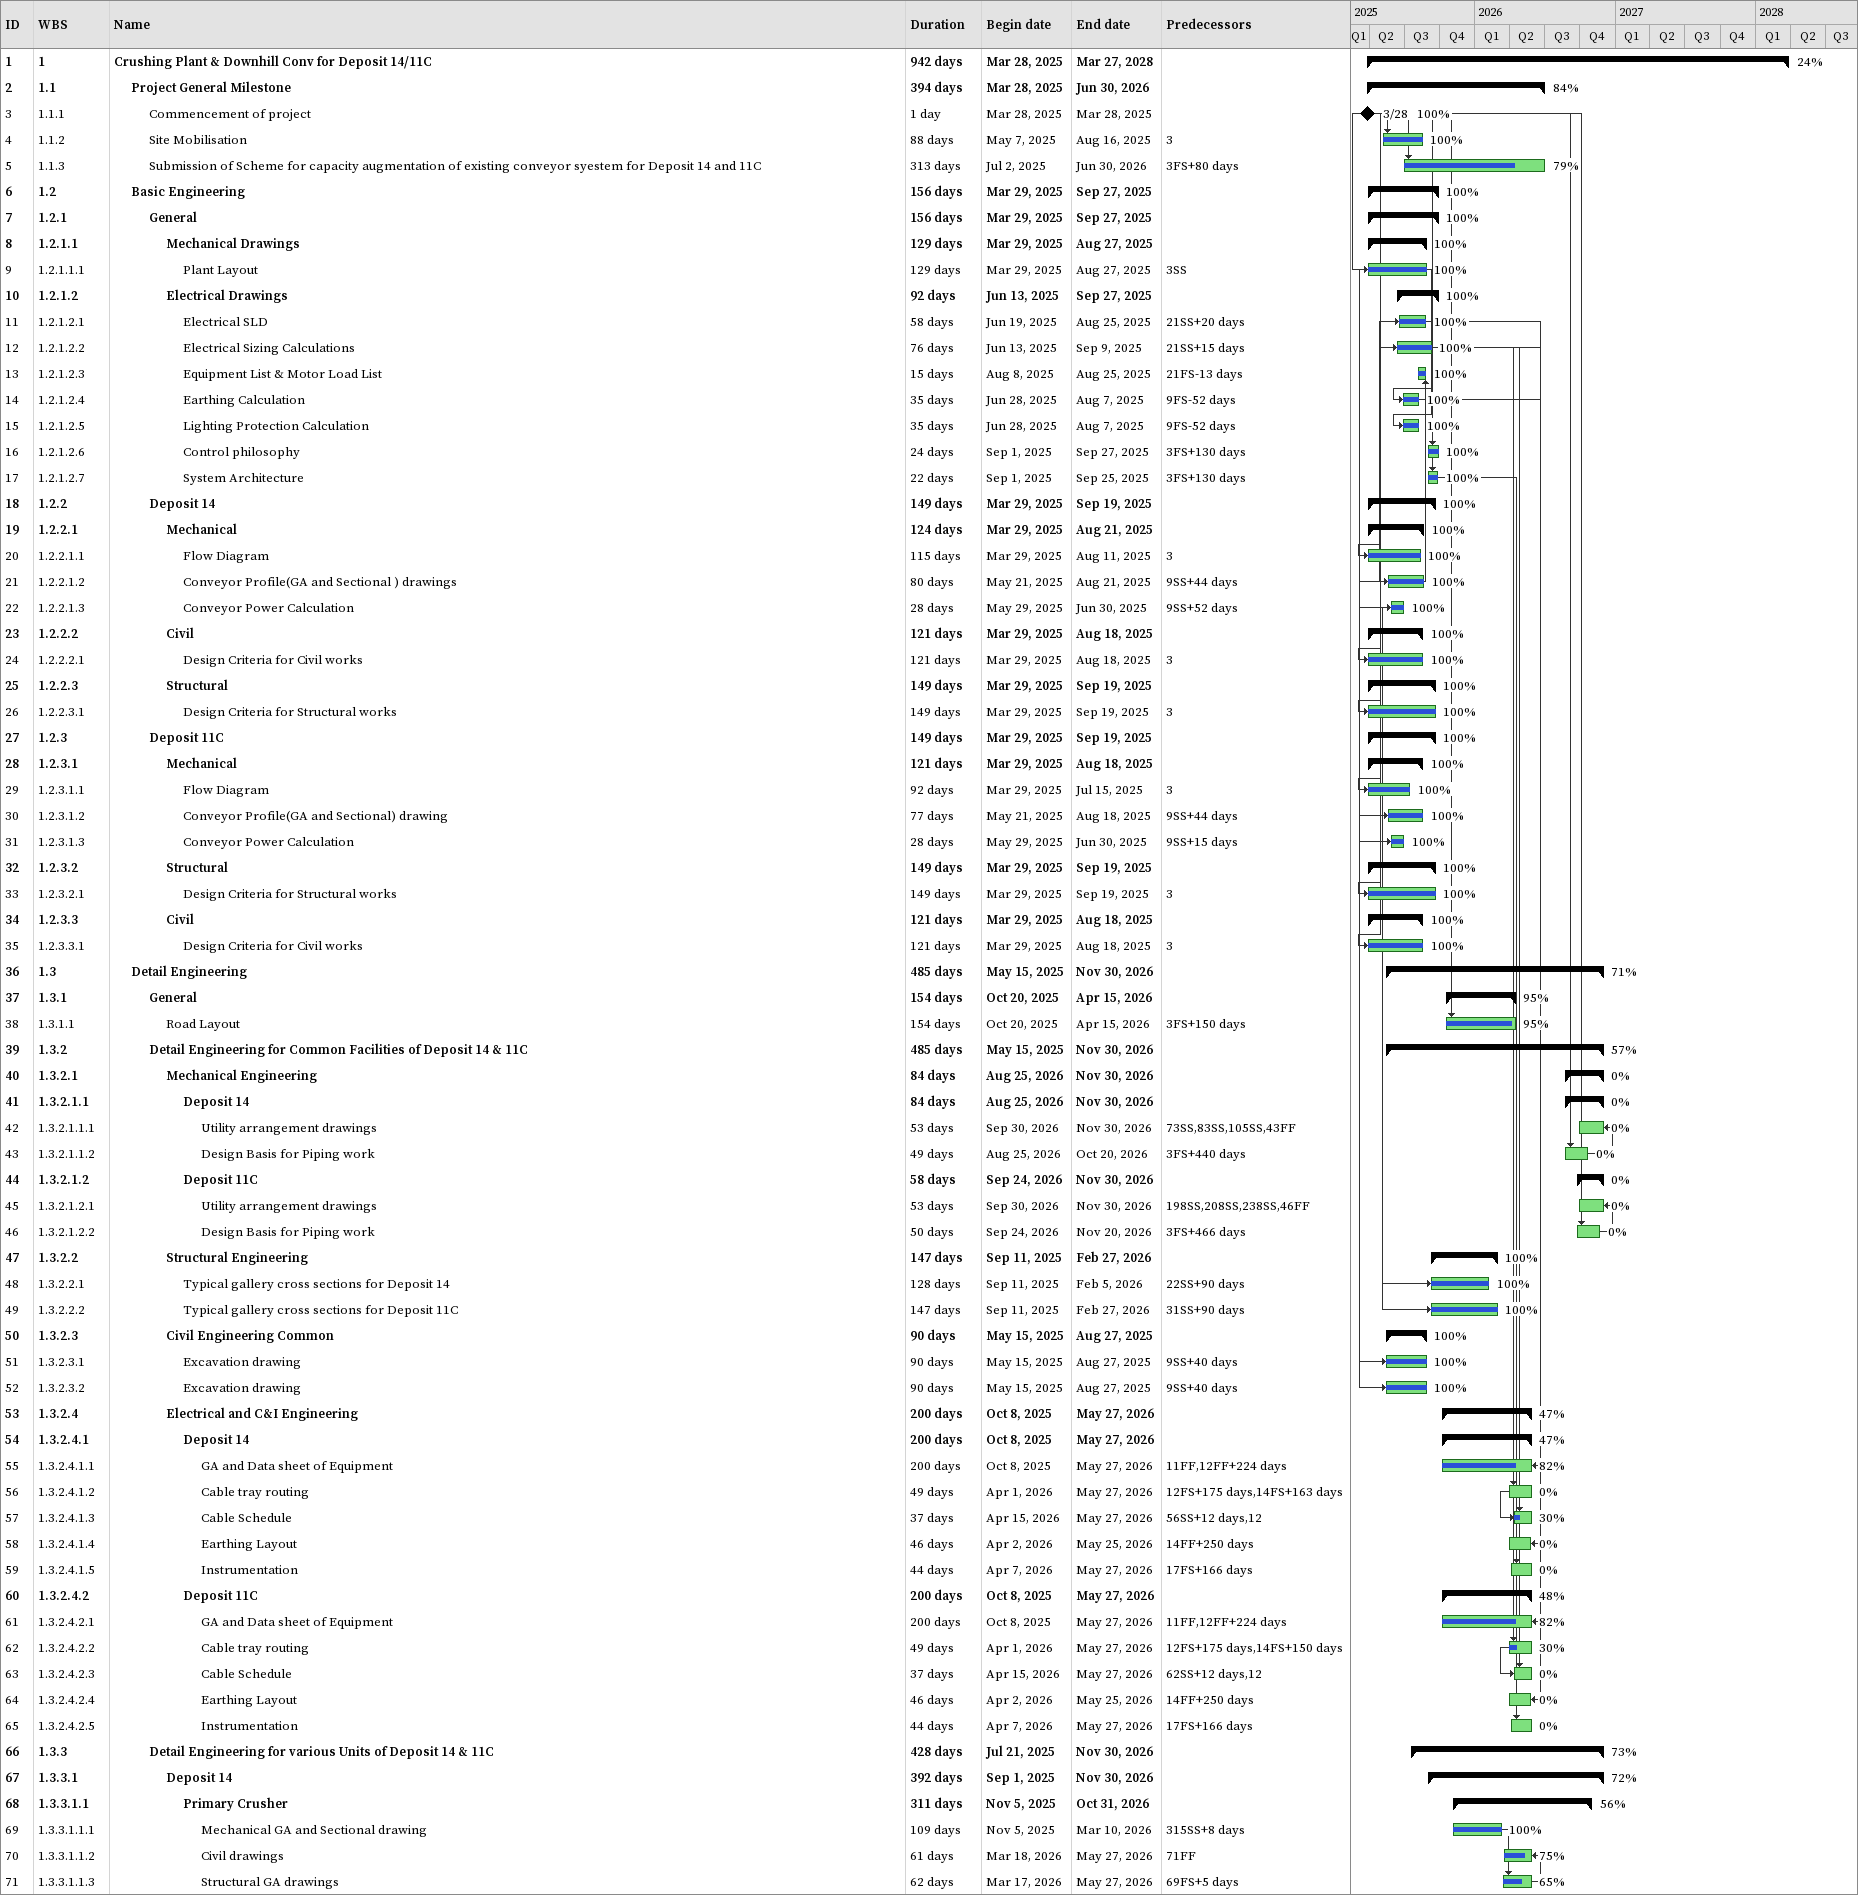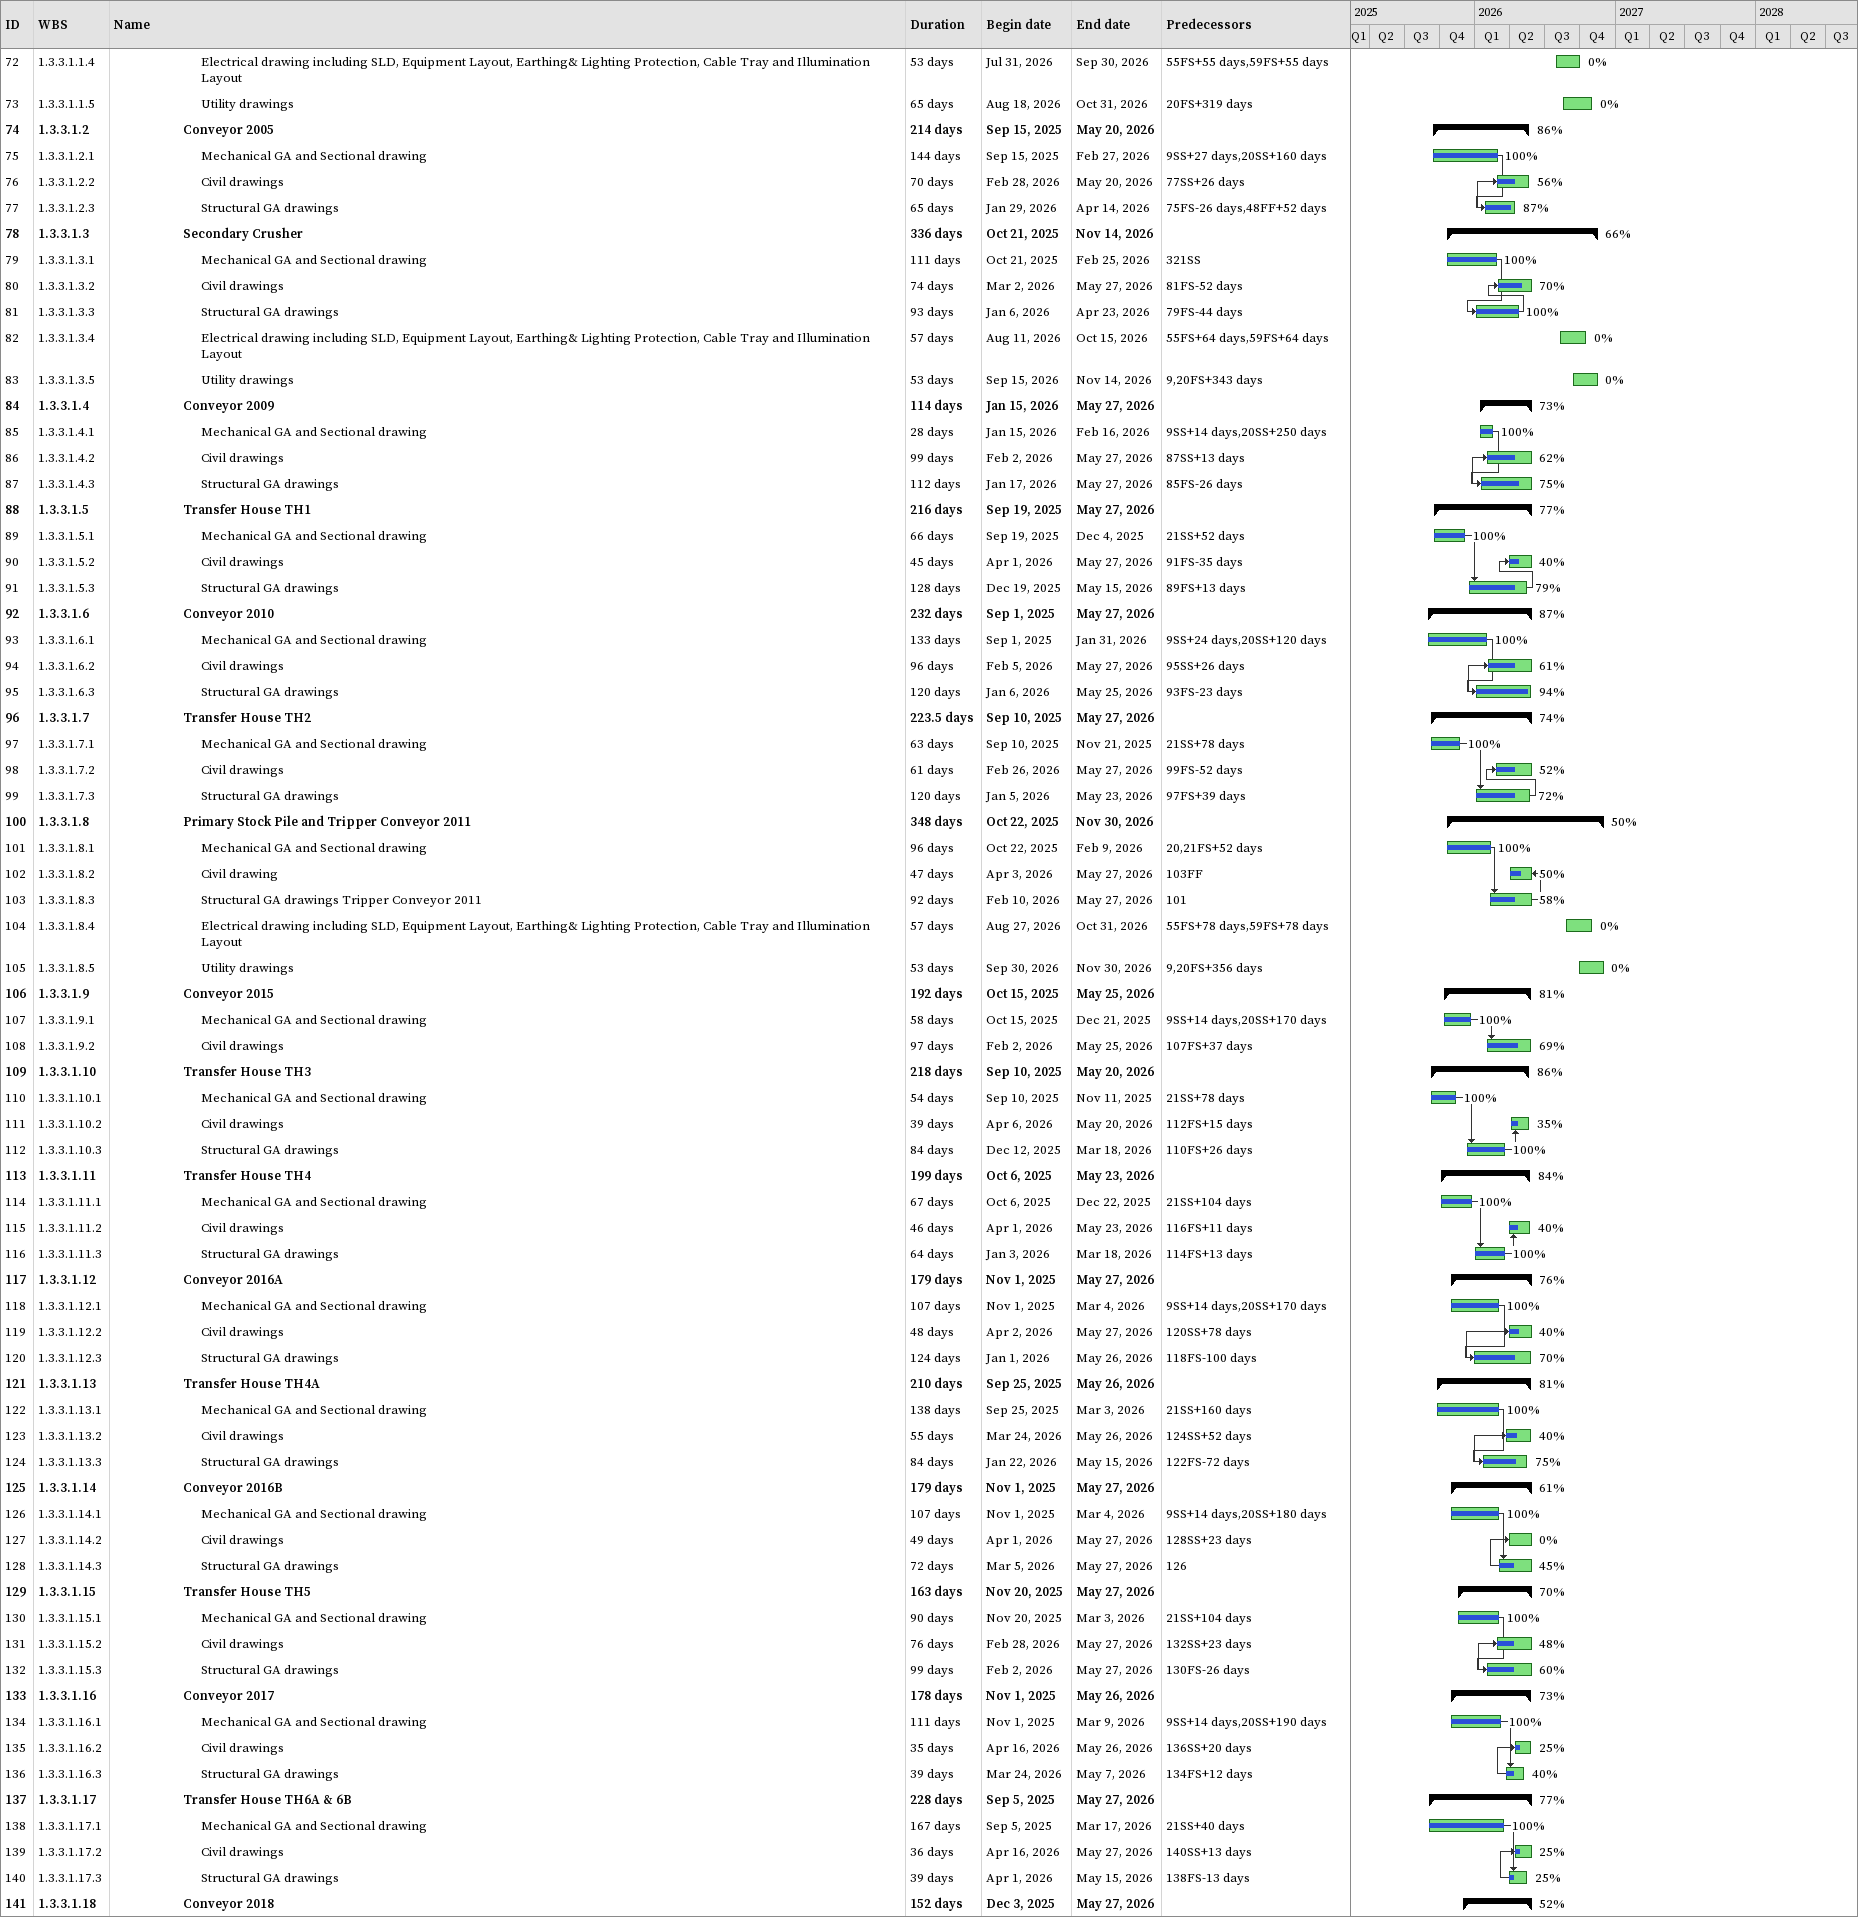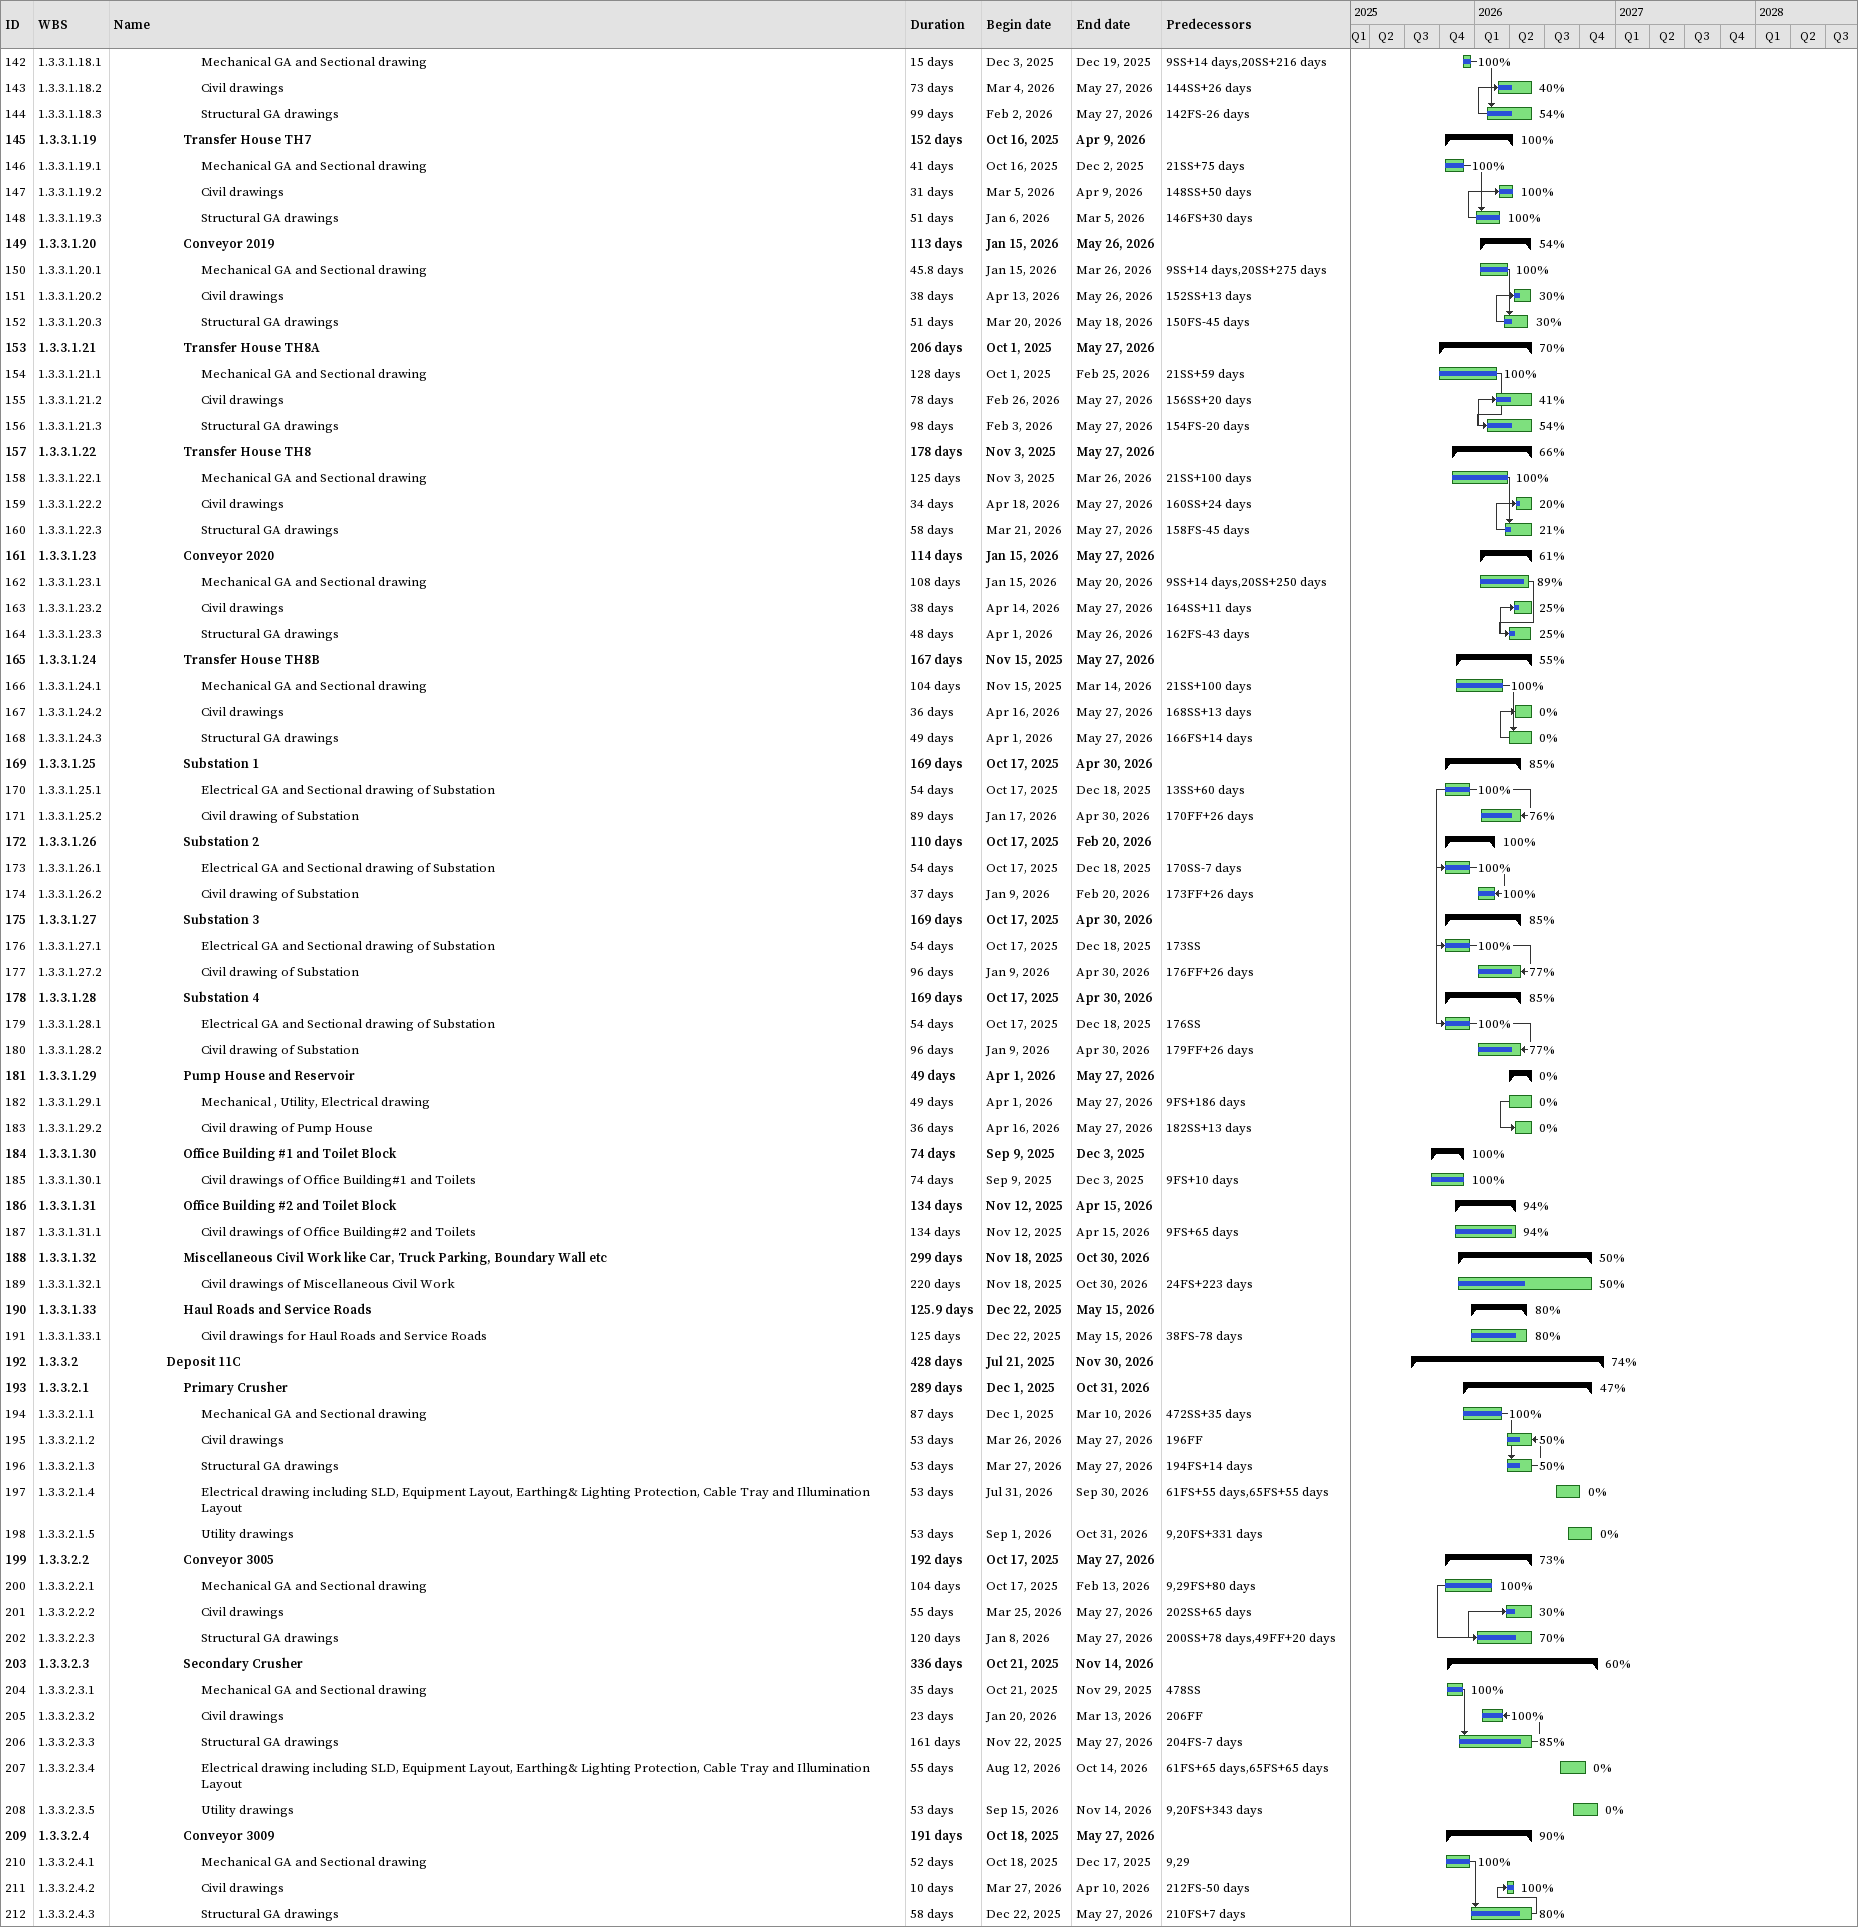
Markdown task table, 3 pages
| ID | WBS | Task | Duration | Start | Finish | Predecessors | % complete |
|---|---|---|---|---|---|---|---|
| 1 | 1 | **Crushing Plant & Downhill Conv for Deposit 14/11C** | 942d | 2025-03-28 | 2028-03-27 |  | 24 |
| 2 | 1.1 | **Project General Milestone** | 394d | 2025-03-28 | 2026-06-30 |  | 84 |
| 3 | 1.1.1 | Commencement of project | 1d | 2025-03-28 | 2025-03-28 |  | 100 |
| 4 | 1.1.2 | Site Mobilisation | 88d | 2025-05-07 | 2025-08-16 | 3 | 100 |
| 5 | 1.1.3 | Submission of Scheme for capacity augmentation of existing conveyor syestem for Deposit 14 and 11C | 313d | 2025-07-02 | 2026-06-30 | 3FS+80d | 79 |
| 6 | 1.2 | **Basic Engineering** | 156d | 2025-03-29 | 2025-09-27 |  | 100 |
| 7 | 1.2.1 | **General** | 156d | 2025-03-29 | 2025-09-27 |  | 100 |
| 8 | 1.2.1.1 | **Mechanical Drawings** | 129d | 2025-03-29 | 2025-08-27 |  | 100 |
| 9 | 1.2.1.1.1 | Plant Layout | 129d | 2025-03-29 | 2025-08-27 | 3SS | 100 |
| 10 | 1.2.1.2 | **Electrical Drawings** | 92d | 2025-06-13 | 2025-09-27 |  | 100 |
| 11 | 1.2.1.2.1 | Electrical SLD | 58d | 2025-06-19 | 2025-08-25 | 21SS+20d | 100 |
| 12 | 1.2.1.2.2 | Electrical Sizing Calculations | 76d | 2025-06-13 | 2025-09-09 | 21SS+15d | 100 |
| 13 | 1.2.1.2.3 | Equipment List & Motor Load List | 15d | 2025-08-08 | 2025-08-25 | 21FS-13d | 100 |
| 14 | 1.2.1.2.4 | Earthing Calculation | 35d | 2025-06-28 | 2025-08-07 | 9FS-52d | 100 |
| 15 | 1.2.1.2.5 | Lighting Protection Calculation | 35d | 2025-06-28 | 2025-08-07 | 9FS-52d | 100 |
| 16 | 1.2.1.2.6 | Control philosophy | 24d | 2025-09-01 | 2025-09-27 | 3FS+130d | 100 |
| 17 | 1.2.1.2.7 | System Architecture | 22d | 2025-09-01 | 2025-09-25 | 3FS+130d | 100 |
| 18 | 1.2.2 | **Deposit 14** | 149d | 2025-03-29 | 2025-09-19 |  | 100 |
| 19 | 1.2.2.1 | **Mechanical** | 124d | 2025-03-29 | 2025-08-21 |  | 100 |
| 20 | 1.2.2.1.1 | Flow Diagram | 115d | 2025-03-29 | 2025-08-11 | 3 | 100 |
| 21 | 1.2.2.1.2 | Conveyor Profile(GA and Sectional ) drawings | 80d | 2025-05-21 | 2025-08-21 | 9SS+44d | 100 |
| 22 | 1.2.2.1.3 | Conveyor Power Calculation | 28d | 2025-05-29 | 2025-06-30 | 9SS+52d | 100 |
| 23 | 1.2.2.2 | **Civil** | 121d | 2025-03-29 | 2025-08-18 |  | 100 |
| 24 | 1.2.2.2.1 | Design Criteria for Civil works | 121d | 2025-03-29 | 2025-08-18 | 3 | 100 |
| 25 | 1.2.2.3 | **Structural** | 149d | 2025-03-29 | 2025-09-19 |  | 100 |
| 26 | 1.2.2.3.1 | Design Criteria for Structural works | 149d | 2025-03-29 | 2025-09-19 | 3 | 100 |
| 27 | 1.2.3 | **Deposit 11C** | 149d | 2025-03-29 | 2025-09-19 |  | 100 |
| 28 | 1.2.3.1 | **Mechanical** | 121d | 2025-03-29 | 2025-08-18 |  | 100 |
| 29 | 1.2.3.1.1 | Flow Diagram | 92d | 2025-03-29 | 2025-07-15 | 3 | 100 |
| 30 | 1.2.3.1.2 | Conveyor Profile(GA and Sectional) drawing | 77d | 2025-05-21 | 2025-08-18 | 9SS+44d | 100 |
| 31 | 1.2.3.1.3 | Conveyor Power Calculation | 28d | 2025-05-29 | 2025-06-30 | 9SS+15d | 100 |
| 32 | 1.2.3.2 | **Structural** | 149d | 2025-03-29 | 2025-09-19 |  | 100 |
| 33 | 1.2.3.2.1 | Design Criteria for Structural works | 149d | 2025-03-29 | 2025-09-19 | 3 | 100 |
| 34 | 1.2.3.3 | **Civil** | 121d | 2025-03-29 | 2025-08-18 |  | 100 |
| 35 | 1.2.3.3.1 | Design Criteria for Civil works | 121d | 2025-03-29 | 2025-08-18 | 3 | 100 |
| 36 | 1.3 | **Detail Engineering** | 485d | 2025-05-15 | 2026-11-30 |  | 71 |
| 37 | 1.3.1 | **General** | 154d | 2025-10-20 | 2026-04-15 |  | 95 |
| 38 | 1.3.1.1 | Road Layout | 154d | 2025-10-20 | 2026-04-15 | 3FS+150d | 95 |
| 39 | 1.3.2 | **Detail Engineering for Common Facilities of Deposit 14 & 11C** | 485d | 2025-05-15 | 2026-11-30 |  | 57 |
| 40 | 1.3.2.1 | **Mechanical Engineering** | 84d | 2026-08-25 | 2026-11-30 |  | 0 |
| 41 | 1.3.2.1.1 | **Deposit 14** | 84d | 2026-08-25 | 2026-11-30 |  | 0 |
| 42 | 1.3.2.1.1.1 | Utility arrangement drawings | 53d | 2026-09-30 | 2026-11-30 | 73SS, 83SS, 105SS, 43FF | 0 |
| 43 | 1.3.2.1.1.2 | Design Basis for Piping work | 49d | 2026-08-25 | 2026-10-20 | 3FS+440d | 0 |
| 44 | 1.3.2.1.2 | **Deposit 11C** | 58d | 2026-09-24 | 2026-11-30 |  | 0 |
| 45 | 1.3.2.1.2.1 | Utility arrangement drawings | 53d | 2026-09-30 | 2026-11-30 | 198SS, 208SS, 238SS, 46FF | 0 |
| 46 | 1.3.2.1.2.2 | Design Basis for Piping work | 50d | 2026-09-24 | 2026-11-20 | 3FS+466d | 0 |
| 47 | 1.3.2.2 | **Structural Engineering** | 147d | 2025-09-11 | 2026-02-27 |  | 100 |
| 48 | 1.3.2.2.1 | Typical gallery cross sections for Deposit 14 | 128d | 2025-09-11 | 2026-02-05 | 22SS+90d | 100 |
| 49 | 1.3.2.2.2 | Typical gallery cross sections for Deposit 11C | 147d | 2025-09-11 | 2026-02-27 | 31SS+90d | 100 |
| 50 | 1.3.2.3 | **Civil Engineering Common** | 90d | 2025-05-15 | 2025-08-27 |  | 100 |
| 51 | 1.3.2.3.1 | Excavation drawing | 90d | 2025-05-15 | 2025-08-27 | 9SS+40d | 100 |
| 52 | 1.3.2.3.2 | Excavation drawing | 90d | 2025-05-15 | 2025-08-27 | 9SS+40d | 100 |
| 53 | 1.3.2.4 | **Electrical and C&I Engineering** | 200d | 2025-10-08 | 2026-05-27 |  | 47 |
| 54 | 1.3.2.4.1 | **Deposit 14** | 200d | 2025-10-08 | 2026-05-27 |  | 47 |
| 55 | 1.3.2.4.1.1 | GA and Data sheet of Equipment | 200d | 2025-10-08 | 2026-05-27 | 11FF, 12FF+224d | 82 |
| 56 | 1.3.2.4.1.2 | Cable tray routing | 49d | 2026-04-01 | 2026-05-27 | 12FS+175d, 14FS+163d | 0 |
| 57 | 1.3.2.4.1.3 | Cable Schedule | 37d | 2026-04-15 | 2026-05-27 | 56SS+12d, 12 | 30 |
| 58 | 1.3.2.4.1.4 | Earthing Layout | 46d | 2026-04-02 | 2026-05-25 | 14FF+250d | 0 |
| 59 | 1.3.2.4.1.5 | Instrumentation | 44d | 2026-04-07 | 2026-05-27 | 17FS+166d | 0 |
| 60 | 1.3.2.4.2 | **Deposit 11C** | 200d | 2025-10-08 | 2026-05-27 |  | 48 |
| 61 | 1.3.2.4.2.1 | GA and Data sheet of Equipment | 200d | 2025-10-08 | 2026-05-27 | 11FF, 12FF+224d | 82 |
| 62 | 1.3.2.4.2.2 | Cable tray routing | 49d | 2026-04-01 | 2026-05-27 | 12FS+175d, 14FS+150d | 30 |
| 63 | 1.3.2.4.2.3 | Cable Schedule | 37d | 2026-04-15 | 2026-05-27 | 62SS+12d, 12 | 0 |
| 64 | 1.3.2.4.2.4 | Earthing Layout | 46d | 2026-04-02 | 2026-05-25 | 14FF+250d | 0 |
| 65 | 1.3.2.4.2.5 | Instrumentation | 44d | 2026-04-07 | 2026-05-27 | 17FS+166d | 0 |
| 66 | 1.3.3 | **Detail Engineering for various Units of Deposit 14 & 11C** | 428d | 2025-07-21 | 2026-11-30 |  | 73 |
| 67 | 1.3.3.1 | **Deposit 14** | 392d | 2025-09-01 | 2026-11-30 |  | 72 |
| 68 | 1.3.3.1.1 | **Primary Crusher** | 311d | 2025-11-05 | 2026-10-31 |  | 56 |
| 69 | 1.3.3.1.1.1 | Mechanical GA and Sectional drawing | 109d | 2025-11-05 | 2026-03-10 | 315SS+8d | 100 |
| 70 | 1.3.3.1.1.2 | Civil drawings | 61d | 2026-03-18 | 2026-05-27 | 71FF | 75 |
| 71 | 1.3.3.1.1.3 | Structural GA drawings | 62d | 2026-03-17 | 2026-05-27 | 69FS+5d | 65 |
| 72 | 1.3.3.1.1.4 | Electrical drawing including SLD, Equipment Layout, Earthing& Lighting Protection, Cable Tray and Illumination Layout | 53d | 2026-07-31 | 2026-09-30 | 55FS+55d, 59FS+55d | 0 |
| 73 | 1.3.3.1.1.5 | Utility drawings | 65d | 2026-08-18 | 2026-10-31 | 20FS+319d | 0 |
| 74 | 1.3.3.1.2 | **Conveyor 2005** | 214d | 2025-09-15 | 2026-05-20 |  | 86 |
| 75 | 1.3.3.1.2.1 | Mechanical GA and Sectional drawing | 144d | 2025-09-15 | 2026-02-27 | 9SS+27d, 20SS+160d | 100 |
| 76 | 1.3.3.1.2.2 | Civil drawings | 70d | 2026-02-28 | 2026-05-20 | 77SS+26d | 56 |
| 77 | 1.3.3.1.2.3 | Structural GA drawings | 65d | 2026-01-29 | 2026-04-14 | 75FS-26d, 48FF+52d | 87 |
| 78 | 1.3.3.1.3 | **Secondary Crusher** | 336d | 2025-10-21 | 2026-11-14 |  | 66 |
| 79 | 1.3.3.1.3.1 | Mechanical GA and Sectional drawing | 111d | 2025-10-21 | 2026-02-25 | 321SS | 100 |
| 80 | 1.3.3.1.3.2 | Civil drawings | 74d | 2026-03-02 | 2026-05-27 | 81FS-52d | 70 |
| 81 | 1.3.3.1.3.3 | Structural GA drawings | 93d | 2026-01-06 | 2026-04-23 | 79FS-44d | 100 |
| 82 | 1.3.3.1.3.4 | Electrical drawing including SLD, Equipment Layout, Earthing& Lighting Protection, Cable Tray and Illumination Layout | 57d | 2026-08-11 | 2026-10-15 | 55FS+64d, 59FS+64d | 0 |
| 83 | 1.3.3.1.3.5 | Utility drawings | 53d | 2026-09-15 | 2026-11-14 | 9, 20FS+343d | 0 |
| 84 | 1.3.3.1.4 | **Conveyor 2009** | 114d | 2026-01-15 | 2026-05-27 |  | 73 |
| 85 | 1.3.3.1.4.1 | Mechanical GA and Sectional drawing | 28d | 2026-01-15 | 2026-02-16 | 9SS+14d, 20SS+250d | 100 |
| 86 | 1.3.3.1.4.2 | Civil drawings | 99d | 2026-02-02 | 2026-05-27 | 87SS+13d | 62 |
| 87 | 1.3.3.1.4.3 | Structural GA drawings | 112d | 2026-01-17 | 2026-05-27 | 85FS-26d | 75 |
| 88 | 1.3.3.1.5 | **Transfer House TH1** | 216d | 2025-09-19 | 2026-05-27 |  | 77 |
| 89 | 1.3.3.1.5.1 | Mechanical GA and Sectional drawing | 66d | 2025-09-19 | 2025-12-04 | 21SS+52d | 100 |
| 90 | 1.3.3.1.5.2 | Civil drawings | 45d | 2026-04-01 | 2026-05-27 | 91FS-35d | 40 |
| 91 | 1.3.3.1.5.3 | Structural GA drawings | 128d | 2025-12-19 | 2026-05-15 | 89FS+13d | 79 |
| 92 | 1.3.3.1.6 | **Conveyor 2010** | 232d | 2025-09-01 | 2026-05-27 |  | 87 |
| 93 | 1.3.3.1.6.1 | Mechanical GA and Sectional drawing | 133d | 2025-09-01 | 2026-01-31 | 9SS+24d, 20SS+120d | 100 |
| 94 | 1.3.3.1.6.2 | Civil drawings | 96d | 2026-02-05 | 2026-05-27 | 95SS+26d | 61 |
| 95 | 1.3.3.1.6.3 | Structural GA drawings | 120d | 2026-01-06 | 2026-05-25 | 93FS-23d | 94 |
| 96 | 1.3.3.1.7 | **Transfer House TH2** | 223.5d | 2025-09-10 | 2026-05-27 |  | 74 |
| 97 | 1.3.3.1.7.1 | Mechanical GA and Sectional drawing | 63d | 2025-09-10 | 2025-11-21 | 21SS+78d | 100 |
| 98 | 1.3.3.1.7.2 | Civil drawings | 61d | 2026-02-26 | 2026-05-27 | 99FS-52d | 52 |
| 99 | 1.3.3.1.7.3 | Structural GA drawings | 120d | 2026-01-05 | 2026-05-23 | 97FS+39d | 72 |
| 100 | 1.3.3.1.8 | **Primary Stock Pile and Tripper Conveyor 2011** | 348d | 2025-10-22 | 2026-11-30 |  | 50 |
| 101 | 1.3.3.1.8.1 | Mechanical GA and Sectional drawing | 96d | 2025-10-22 | 2026-02-09 | 20, 21FS+52d | 100 |
| 102 | 1.3.3.1.8.2 | Civil drawing | 47d | 2026-04-03 | 2026-05-27 | 103FF | 50 |
| 103 | 1.3.3.1.8.3 | Structural GA drawings Tripper Conveyor 2011 | 92d | 2026-02-10 | 2026-05-27 | 101 | 58 |
| 104 | 1.3.3.1.8.4 | Electrical drawing including SLD, Equipment Layout, Earthing& Lighting Protection, Cable Tray and Illumination Layout | 57d | 2026-08-27 | 2026-10-31 | 55FS+78d, 59FS+78d | 0 |
| 105 | 1.3.3.1.8.5 | Utility drawings | 53d | 2026-09-30 | 2026-11-30 | 9, 20FS+356d | 0 |
| 106 | 1.3.3.1.9 | **Conveyor 2015** | 192d | 2025-10-15 | 2026-05-25 |  | 81 |
| 107 | 1.3.3.1.9.1 | Mechanical GA and Sectional drawing | 58d | 2025-10-15 | 2025-12-21 | 9SS+14d, 20SS+170d | 100 |
| 108 | 1.3.3.1.9.2 | Civil drawings | 97d | 2026-02-02 | 2026-05-25 | 107FS+37d | 69 |
| 109 | 1.3.3.1.10 | **Transfer House TH3** | 218d | 2025-09-10 | 2026-05-20 |  | 86 |
| 110 | 1.3.3.1.10.1 | Mechanical GA and Sectional drawing | 54d | 2025-09-10 | 2025-11-11 | 21SS+78d | 100 |
| 111 | 1.3.3.1.10.2 | Civil drawings | 39d | 2026-04-06 | 2026-05-20 | 112FS+15d | 35 |
| 112 | 1.3.3.1.10.3 | Structural GA drawings | 84d | 2025-12-12 | 2026-03-18 | 110FS+26d | 100 |
| 113 | 1.3.3.1.11 | **Transfer House TH4** | 199d | 2025-10-06 | 2026-05-23 |  | 84 |
| 114 | 1.3.3.1.11.1 | Mechanical GA and Sectional drawing | 67d | 2025-10-06 | 2025-12-22 | 21SS+104d | 100 |
| 115 | 1.3.3.1.11.2 | Civil drawings | 46d | 2026-04-01 | 2026-05-23 | 116FS+11d | 40 |
| 116 | 1.3.3.1.11.3 | Structural GA drawings | 64d | 2026-01-03 | 2026-03-18 | 114FS+13d | 100 |
| 117 | 1.3.3.1.12 | **Conveyor 2016A** | 179d | 2025-11-01 | 2026-05-27 |  | 76 |
| 118 | 1.3.3.1.12.1 | Mechanical GA and Sectional drawing | 107d | 2025-11-01 | 2026-03-04 | 9SS+14d, 20SS+170d | 100 |
| 119 | 1.3.3.1.12.2 | Civil drawings | 48d | 2026-04-02 | 2026-05-27 | 120SS+78d | 40 |
| 120 | 1.3.3.1.12.3 | Structural GA drawings | 124d | 2026-01-01 | 2026-05-26 | 118FS-100d | 70 |
| 121 | 1.3.3.1.13 | **Transfer House TH4A** | 210d | 2025-09-25 | 2026-05-26 |  | 81 |
| 122 | 1.3.3.1.13.1 | Mechanical GA and Sectional drawing | 138d | 2025-09-25 | 2026-03-03 | 21SS+160d | 100 |
| 123 | 1.3.3.1.13.2 | Civil drawings | 55d | 2026-03-24 | 2026-05-26 | 124SS+52d | 40 |
| 124 | 1.3.3.1.13.3 | Structural GA drawings | 84d | 2026-01-22 | 2026-05-15 | 122FS-72d | 75 |
| 125 | 1.3.3.1.14 | **Conveyor 2016B** | 179d | 2025-11-01 | 2026-05-27 |  | 61 |
| 126 | 1.3.3.1.14.1 | Mechanical GA and Sectional drawing | 107d | 2025-11-01 | 2026-03-04 | 9SS+14d, 20SS+180d | 100 |
| 127 | 1.3.3.1.14.2 | Civil drawings | 49d | 2026-04-01 | 2026-05-27 | 128SS+23d | 0 |
| 128 | 1.3.3.1.14.3 | Structural GA drawings | 72d | 2026-03-05 | 2026-05-27 | 126 | 45 |
| 129 | 1.3.3.1.15 | **Transfer House TH5** | 163d | 2025-11-20 | 2026-05-27 |  | 70 |
| 130 | 1.3.3.1.15.1 | Mechanical GA and Sectional drawing | 90d | 2025-11-20 | 2026-03-03 | 21SS+104d | 100 |
| 131 | 1.3.3.1.15.2 | Civil drawings | 76d | 2026-02-28 | 2026-05-27 | 132SS+23d | 48 |
| 132 | 1.3.3.1.15.3 | Structural GA drawings | 99d | 2026-02-02 | 2026-05-27 | 130FS-26d | 60 |
| 133 | 1.3.3.1.16 | **Conveyor 2017** | 178d | 2025-11-01 | 2026-05-26 |  | 73 |
| 134 | 1.3.3.1.16.1 | Mechanical GA and Sectional drawing | 111d | 2025-11-01 | 2026-03-09 | 9SS+14d, 20SS+190d | 100 |
| 135 | 1.3.3.1.16.2 | Civil drawings | 35d | 2026-04-16 | 2026-05-26 | 136SS+20d | 25 |
| 136 | 1.3.3.1.16.3 | Structural GA drawings | 39d | 2026-03-24 | 2026-05-07 | 134FS+12d | 40 |
| 137 | 1.3.3.1.17 | **Transfer House TH6A & 6B** | 228d | 2025-09-05 | 2026-05-27 |  | 77 |
| 138 | 1.3.3.1.17.1 | Mechanical GA and Sectional drawing | 167d | 2025-09-05 | 2026-03-17 | 21SS+40d | 100 |
| 139 | 1.3.3.1.17.2 | Civil drawings | 36d | 2026-04-16 | 2026-05-27 | 140SS+13d | 25 |
| 140 | 1.3.3.1.17.3 | Structural GA drawings | 39d | 2026-04-01 | 2026-05-15 | 138FS-13d | 25 |
| 141 | 1.3.3.1.18 | **Conveyor 2018** | 152d | 2025-12-03 | 2026-05-27 |  | 52 |
| 142 | 1.3.3.1.18.1 | Mechanical GA and Sectional drawing | 15d | 2025-12-03 | 2025-12-19 | 9SS+14d, 20SS+216d | 100 |
| 143 | 1.3.3.1.18.2 | Civil drawings | 73d | 2026-03-04 | 2026-05-27 | 144SS+26d | 40 |
| 144 | 1.3.3.1.18.3 | Structural GA drawings | 99d | 2026-02-02 | 2026-05-27 | 142FS-26d | 54 |
| 145 | 1.3.3.1.19 | **Transfer House TH7** | 152d | 2025-10-16 | 2026-04-09 |  | 100 |
| 146 | 1.3.3.1.19.1 | Mechanical GA and Sectional drawing | 41d | 2025-10-16 | 2025-12-02 | 21SS+75d | 100 |
| 147 | 1.3.3.1.19.2 | Civil drawings | 31d | 2026-03-05 | 2026-04-09 | 148SS+50d | 100 |
| 148 | 1.3.3.1.19.3 | Structural GA drawings | 51d | 2026-01-06 | 2026-03-05 | 146FS+30d | 100 |
| 149 | 1.3.3.1.20 | **Conveyor 2019** | 113d | 2026-01-15 | 2026-05-26 |  | 54 |
| 150 | 1.3.3.1.20.1 | Mechanical GA and Sectional drawing | 45.8d | 2026-01-15 | 2026-03-26 | 9SS+14d, 20SS+275d | 100 |
| 151 | 1.3.3.1.20.2 | Civil drawings | 38d | 2026-04-13 | 2026-05-26 | 152SS+13d | 30 |
| 152 | 1.3.3.1.20.3 | Structural GA drawings | 51d | 2026-03-20 | 2026-05-18 | 150FS-45d | 30 |
| 153 | 1.3.3.1.21 | **Transfer House TH8A** | 206d | 2025-10-01 | 2026-05-27 |  | 70 |
| 154 | 1.3.3.1.21.1 | Mechanical GA and Sectional drawing | 128d | 2025-10-01 | 2026-02-25 | 21SS+59d | 100 |
| 155 | 1.3.3.1.21.2 | Civil drawings | 78d | 2026-02-26 | 2026-05-27 | 156SS+20d | 41 |
| 156 | 1.3.3.1.21.3 | Structural GA drawings | 98d | 2026-02-03 | 2026-05-27 | 154FS-20d | 54 |
| 157 | 1.3.3.1.22 | **Transfer House TH8** | 178d | 2025-11-03 | 2026-05-27 |  | 66 |
| 158 | 1.3.3.1.22.1 | Mechanical GA and Sectional drawing | 125d | 2025-11-03 | 2026-03-26 | 21SS+100d | 100 |
| 159 | 1.3.3.1.22.2 | Civil drawings | 34d | 2026-04-18 | 2026-05-27 | 160SS+24d | 20 |
| 160 | 1.3.3.1.22.3 | Structural GA drawings | 58d | 2026-03-21 | 2026-05-27 | 158FS-45d | 21 |
| 161 | 1.3.3.1.23 | **Conveyor 2020** | 114d | 2026-01-15 | 2026-05-27 |  | 61 |
| 162 | 1.3.3.1.23.1 | Mechanical GA and Sectional drawing | 108d | 2026-01-15 | 2026-05-20 | 9SS+14d, 20SS+250d | 89 |
| 163 | 1.3.3.1.23.2 | Civil drawings | 38d | 2026-04-14 | 2026-05-27 | 164SS+11d | 25 |
| 164 | 1.3.3.1.23.3 | Structural GA drawings | 48d | 2026-04-01 | 2026-05-26 | 162FS-43d | 25 |
| 165 | 1.3.3.1.24 | **Transfer House TH8B** | 167d | 2025-11-15 | 2026-05-27 |  | 55 |
| 166 | 1.3.3.1.24.1 | Mechanical GA and Sectional drawing | 104d | 2025-11-15 | 2026-03-14 | 21SS+100d | 100 |
| 167 | 1.3.3.1.24.2 | Civil drawings | 36d | 2026-04-16 | 2026-05-27 | 168SS+13d | 0 |
| 168 | 1.3.3.1.24.3 | Structural GA drawings | 49d | 2026-04-01 | 2026-05-27 | 166FS+14d | 0 |
| 169 | 1.3.3.1.25 | **Substation 1** | 169d | 2025-10-17 | 2026-04-30 |  | 85 |
| 170 | 1.3.3.1.25.1 | Electrical GA and Sectional drawing of Substation | 54d | 2025-10-17 | 2025-12-18 | 13SS+60d | 100 |
| 171 | 1.3.3.1.25.2 | Civil drawing of Substation | 89d | 2026-01-17 | 2026-04-30 | 170FF+26d | 76 |
| 172 | 1.3.3.1.26 | **Substation 2** | 110d | 2025-10-17 | 2026-02-20 |  | 100 |
| 173 | 1.3.3.1.26.1 | Electrical GA and Sectional drawing of Substation | 54d | 2025-10-17 | 2025-12-18 | 170SS-7d | 100 |
| 174 | 1.3.3.1.26.2 | Civil drawing of Substation | 37d | 2026-01-09 | 2026-02-20 | 173FF+26d | 100 |
| 175 | 1.3.3.1.27 | **Substation 3** | 169d | 2025-10-17 | 2026-04-30 |  | 85 |
| 176 | 1.3.3.1.27.1 | Electrical GA and Sectional drawing of Substation | 54d | 2025-10-17 | 2025-12-18 | 173SS | 100 |
| 177 | 1.3.3.1.27.2 | Civil drawing of Substation | 96d | 2026-01-09 | 2026-04-30 | 176FF+26d | 77 |
| 178 | 1.3.3.1.28 | **Substation 4** | 169d | 2025-10-17 | 2026-04-30 |  | 85 |
| 179 | 1.3.3.1.28.1 | Electrical GA and Sectional drawing of Substation | 54d | 2025-10-17 | 2025-12-18 | 176SS | 100 |
| 180 | 1.3.3.1.28.2 | Civil drawing of Substation | 96d | 2026-01-09 | 2026-04-30 | 179FF+26d | 77 |
| 181 | 1.3.3.1.29 | **Pump House and Reservoir** | 49d | 2026-04-01 | 2026-05-27 |  | 0 |
| 182 | 1.3.3.1.29.1 | Mechanical , Utility, Electrical drawing | 49d | 2026-04-01 | 2026-05-27 | 9FS+186d | 0 |
| 183 | 1.3.3.1.29.2 | Civil drawing of Pump House | 36d | 2026-04-16 | 2026-05-27 | 182SS+13d | 0 |
| 184 | 1.3.3.1.30 | **Office Building #1 and Toilet Block** | 74d | 2025-09-09 | 2025-12-03 |  | 100 |
| 185 | 1.3.3.1.30.1 | Civil drawings of Office Building#1 and Toilets | 74d | 2025-09-09 | 2025-12-03 | 9FS+10d | 100 |
| 186 | 1.3.3.1.31 | **Office Building #2 and Toilet Block** | 134d | 2025-11-12 | 2026-04-15 |  | 94 |
| 187 | 1.3.3.1.31.1 | Civil drawings of Office Building#2 and Toilets | 134d | 2025-11-12 | 2026-04-15 | 9FS+65d | 94 |
| 188 | 1.3.3.1.32 | **Miscellaneous Civil Work like Car, Truck Parking, Boundary Wall etc** | 299d | 2025-11-18 | 2026-10-30 |  | 50 |
| 189 | 1.3.3.1.32.1 | Civil drawings of Miscellaneous Civil Work | 220d | 2025-11-18 | 2026-10-30 | 24FS+223d | 50 |
| 190 | 1.3.3.1.33 | **Haul Roads and Service Roads** | 125.9d | 2025-12-22 | 2026-05-15 |  | 80 |
| 191 | 1.3.3.1.33.1 | Civil drawings for Haul Roads and Service Roads | 125d | 2025-12-22 | 2026-05-15 | 38FS-78d | 80 |
| 192 | 1.3.3.2 | **Deposit 11C** | 428d | 2025-07-21 | 2026-11-30 |  | 74 |
| 193 | 1.3.3.2.1 | **Primary Crusher** | 289d | 2025-12-01 | 2026-10-31 |  | 47 |
| 194 | 1.3.3.2.1.1 | Mechanical GA and Sectional drawing | 87d | 2025-12-01 | 2026-03-10 | 472SS+35d | 100 |
| 195 | 1.3.3.2.1.2 | Civil drawings | 53d | 2026-03-26 | 2026-05-27 | 196FF | 50 |
| 196 | 1.3.3.2.1.3 | Structural GA drawings | 53d | 2026-03-27 | 2026-05-27 | 194FS+14d | 50 |
| 197 | 1.3.3.2.1.4 | Electrical drawing including SLD, Equipment Layout, Earthing& Lighting Protection, Cable Tray and Illumination Layout | 53d | 2026-07-31 | 2026-09-30 | 61FS+55d, 65FS+55d | 0 |
| 198 | 1.3.3.2.1.5 | Utility drawings | 53d | 2026-09-01 | 2026-10-31 | 9, 20FS+331d | 0 |
| 199 | 1.3.3.2.2 | **Conveyor 3005** | 192d | 2025-10-17 | 2026-05-27 |  | 73 |
| 200 | 1.3.3.2.2.1 | Mechanical GA and Sectional drawing | 104d | 2025-10-17 | 2026-02-13 | 9, 29FS+80d | 100 |
| 201 | 1.3.3.2.2.2 | Civil drawings | 55d | 2026-03-25 | 2026-05-27 | 202SS+65d | 30 |
| 202 | 1.3.3.2.2.3 | Structural GA drawings | 120d | 2026-01-08 | 2026-05-27 | 200SS+78d, 49FF+20d | 70 |
| 203 | 1.3.3.2.3 | **Secondary Crusher** | 336d | 2025-10-21 | 2026-11-14 |  | 60 |
| 204 | 1.3.3.2.3.1 | Mechanical GA and Sectional drawing | 35d | 2025-10-21 | 2025-11-29 | 478SS | 100 |
| 205 | 1.3.3.2.3.2 | Civil drawings | 23d | 2026-01-20 | 2026-03-13 | 206FF | 100 |
| 206 | 1.3.3.2.3.3 | Structural GA drawings | 161d | 2025-11-22 | 2026-05-27 | 204FS-7d | 85 |
| 207 | 1.3.3.2.3.4 | Electrical drawing including SLD, Equipment Layout, Earthing& Lighting Protection, Cable Tray and Illumination Layout | 55d | 2026-08-12 | 2026-10-14 | 61FS+65d, 65FS+65d | 0 |
| 208 | 1.3.3.2.3.5 | Utility drawings | 53d | 2026-09-15 | 2026-11-14 | 9, 20FS+343d | 0 |
| 209 | 1.3.3.2.4 | **Conveyor 3009** | 191d | 2025-10-18 | 2026-05-27 |  | 90 |
| 210 | 1.3.3.2.4.1 | Mechanical GA and Sectional drawing | 52d | 2025-10-18 | 2025-12-17 | 9, 29 | 100 |
| 211 | 1.3.3.2.4.2 | Civil drawings | 10d | 2026-03-27 | 2026-04-10 | 212FS-50d | 100 |
| 212 | 1.3.3.2.4.3 | Structural GA drawings | 58d | 2025-12-22 | 2026-05-27 | 210FS+7d | 80 |
